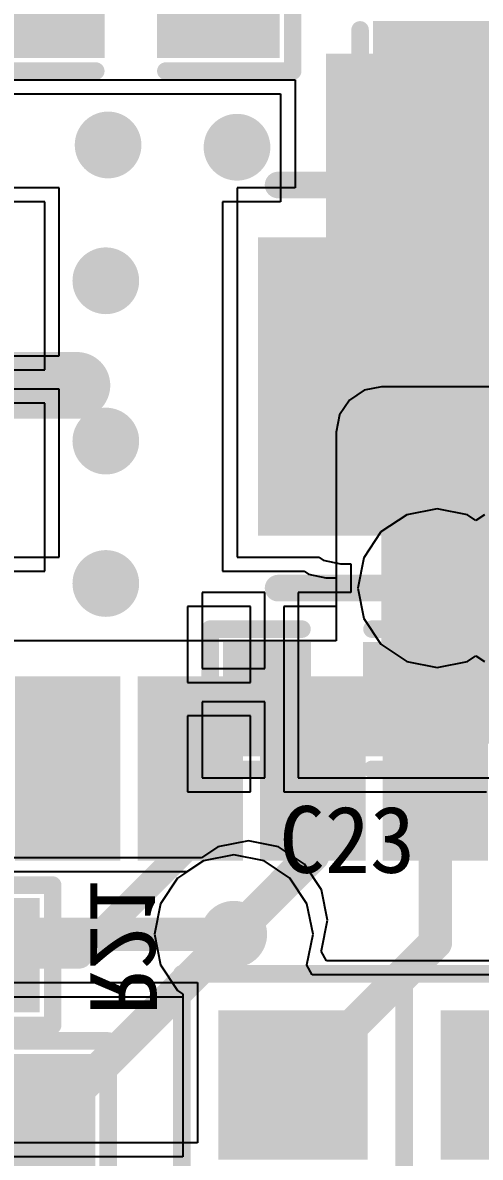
# Model space of a CAD drawing. Header units: millimetres. Extents: x 192 to 285.3, y 128.7 to 184.7.
# Drawn here: x 245.41 to 250.64, y 135.22 to 148.17 of the extents above; entities that cross this region are included whole.
import ezdxf

# ---------------------------------------------------------------- set-up
doc = ezdxf.new("R2010")
doc.units = ezdxf.units.MM
for name, color, linetype in [('BottomLayer', 5, 'Continuous'), ('BottomOverlay', 54, 'Continuous'), ('BottomPaste', 16, 'Continuous'), ('BottomSolder', 6, 'Continuous'), ('ConnectLayer', 7, 'Continuous'), ('MidLayer1', 16, 'Continuous'), ('MidLayer2', 76, 'Continuous'), ('MultiLayer', 9, 'Continuous'), ('PadHoleLayer', 156, 'Continuous'), ('TopLayer', 1, 'Continuous'), ('TopOverlay', 2, 'Continuous'), ('TopPaste', 8, 'Continuous'), ('TopSolder', 216, 'Continuous'), ('ViaHoleLayer', 16, 'Continuous')]:
    doc.layers.add(name, color=color, linetype=linetype)

# ---------------------------------------------------------------- blocks, each defined once
blk = doc.blocks.new('PH_3_2_54__23')
at = {"layer": 'BottomLayer'}
for points in [[(-3.29, -0.75), (-1.79, -0.75), (-3.29, 0.75), (-1.79, 0.75)], [(-0.75, -0.75), (0.75, -0.75), (-0.75, 0.75), (0.75, 0.75)], [(1.79, -0.75), (3.29, -0.75), (1.79, 0.75), (3.29, 0.75)]]:
    blk.add_solid(points, dxfattribs=at)
at = {"layer": 'BottomSolder'}
for points in [[(-3.392, -0.852), (-1.688, -0.852), (-3.392, 0.852), (-1.688, 0.852)], [(-0.852, -0.852), (0.852, -0.852), (-0.852, 0.852), (0.852, 0.852)], [(1.688, -0.852), (3.392, -0.852), (1.688, 0.852), (3.392, 0.852)]]:
    blk.add_solid(points, dxfattribs=at)
at = {"layer": 'MidLayer1'}
for points in [[(-3.29, -0.75), (-1.79, -0.75), (-3.29, 0.75), (-1.79, 0.75)], [(-0.75, -0.75), (0.75, -0.75), (-0.75, 0.75), (0.75, 0.75)], [(1.79, -0.75), (3.29, -0.75), (1.79, 0.75), (3.29, 0.75)]]:
    blk.add_solid(points, dxfattribs=at)
at = {"layer": 'MidLayer2'}
for points in [[(-3.29, -0.75), (-1.79, -0.75), (-3.29, 0.75), (-1.79, 0.75)], [(-0.75, -0.75), (0.75, -0.75), (-0.75, 0.75), (0.75, 0.75)], [(1.79, -0.75), (3.29, -0.75), (1.79, 0.75), (3.29, 0.75)]]:
    blk.add_solid(points, dxfattribs=at)
at = {"layer": 'MultiLayer'}
for points in [[(-3.29, -0.75), (-1.79, -0.75), (-3.29, 0.75), (-1.79, 0.75)], [(-0.75, -0.75), (0.75, -0.75), (-0.75, 0.75), (0.75, 0.75)], [(1.79, -0.75), (3.29, -0.75), (1.79, 0.75), (3.29, 0.75)]]:
    blk.add_solid(points, dxfattribs=at)
at = {"layer": 'PadHoleLayer', "const_width": 0.4}
for points in [[(-2.74, 0, 1), (-2.34, 0, 1)], [(-0.2, 0, 1), (0.2, 0, 1)], [(2.34, 0, 1), (2.74, 0, 1)]]:
    blk.add_lwpolyline(points, format="xyb", close=True, dxfattribs=at)
at = {"layer": 'TopLayer'}
for points in [[(-3.29, -0.75), (-1.79, -0.75), (-3.29, 0.75), (-1.79, 0.75)], [(-0.75, -0.75), (0.75, -0.75), (-0.75, 0.75), (0.75, 0.75)], [(1.79, -0.75), (3.29, -0.75), (1.79, 0.75), (3.29, 0.75)]]:
    blk.add_solid(points, dxfattribs=at)
at = {"layer": 'TopOverlay', "const_width": 0.2}
for points in [[(-3.81, -1.27), (-3.81, 1.27)], [(-3.81, 1.27), (3.81, 1.27)], [(-1.27, -1.27), (-1.27, 1.27)], [(3.81, -1.27), (3.81, 1.27)], [(-3.81, -1.27), (3.81, -1.27)]]:
    blk.add_lwpolyline(points, dxfattribs=at)
at = {"layer": 'TopOverlay', "const_width": 0.1}
for points in [[(-3.86, 1.27, 1), (-3.76, 1.27, 1)], [(-3.86, 1.27, 1), (-3.76, 1.27, 1)], [(-1.32, 1.27, 1), (-1.22, 1.27, 1)], [(3.76, 1.27, 1), (3.86, 1.27, 1)], [(3.76, 1.27, 1), (3.86, 1.27, 1)], [(-3.86, -1.27, 1), (-3.76, -1.27, 1)], [(-3.86, -1.27, 1), (-3.76, -1.27, 1)], [(-1.32, -1.27, 1), (-1.22, -1.27, 1)], [(3.76, -1.27, 1), (3.86, -1.27, 1)], [(3.76, -1.27, 1), (3.86, -1.27, 1)]]:
    blk.add_lwpolyline(points, format="xyb", close=True, dxfattribs=at)
at = {"layer": 'TopSolder'}
for points in [[(-3.392, -0.852), (-1.688, -0.852), (-3.392, 0.852), (-1.688, 0.852)], [(-0.852, -0.852), (0.852, -0.852), (-0.852, 0.852), (0.852, 0.852)], [(1.688, -0.852), (3.392, -0.852), (1.688, 0.852), (3.392, 0.852)]]:
    blk.add_solid(points, dxfattribs=at)
blk = doc.blocks.new('0805_27')
at = {"layer": 'TopLayer'}
for points in [[(-1.6, -0.8), (-0.4, -0.8), (-1.6, 0.8), (-0.4, 0.8)], [(0.4, -0.8), (1.6, -0.8), (0.4, 0.8), (1.6, 0.8)]]:
    blk.add_solid(points, dxfattribs=at)
at = {"layer": 'TopOverlay', "const_width": 0.2}
for points in [[(-1.85, 1.05), (-1.85, -1.05)], [(-0.4, 1.05), (-1.85, 1.05)], [(1.85, 1.05), (0.4, 1.05)], [(1.85, 1.05), (1.85, -1.05)], [(-0.4, -1.05), (-1.85, -1.05)], [(1.85, -1.05), (0.4, -1.05)]]:
    blk.add_lwpolyline(points, dxfattribs=at)
at = {"layer": 'TopOverlay', "const_width": 0.1}
for points in [[(-1.9, 1.05, 1), (-1.8, 1.05, 1)], [(-1.9, 1.05, 1), (-1.8, 1.05, 1)], [(-0.45, 1.05, 1), (-0.35, 1.05, 1)], [(0.35, 1.05, 1), (0.45, 1.05, 1)], [(1.8, 1.05, 1), (1.9, 1.05, 1)], [(1.8, 1.05, 1), (1.9, 1.05, 1)], [(-1.9, -1.05, 1), (-1.8, -1.05, 1)], [(-1.9, -1.05, 1), (-1.8, -1.05, 1)], [(-0.45, -1.05, 1), (-0.35, -1.05, 1)], [(0.35, -1.05, 1), (0.45, -1.05, 1)], [(1.8, -1.05, 1), (1.9, -1.05, 1)], [(1.8, -1.05, 1), (1.9, -1.05, 1)]]:
    blk.add_lwpolyline(points, format="xyb", close=True, dxfattribs=at)
at = {"layer": 'TopPaste'}
for points in [[(-1.6, -0.8), (-0.4, -0.8), (-1.6, 0.8), (-0.4, 0.8)], [(0.4, -0.8), (1.6, -0.8), (0.4, 0.8), (1.6, 0.8)]]:
    blk.add_solid(points, dxfattribs=at)
at = {"layer": 'TopSolder'}
for points in [[(-1.702, -0.902), (-0.298, -0.902), (-1.702, 0.902), (-0.298, 0.902)], [(0.298, -0.902), (1.702, -0.902), (0.298, 0.902), (1.702, 0.902)]]:
    blk.add_solid(points, dxfattribs=at)
blk = doc.blocks.new('0805_28')
at = {"layer": 'TopLayer'}
for points in [[(-1.6, -0.8), (-0.4, -0.8), (-1.6, 0.8), (-0.4, 0.8)], [(0.4, -0.8), (1.6, -0.8), (0.4, 0.8), (1.6, 0.8)]]:
    blk.add_solid(points, dxfattribs=at)
at = {"layer": 'TopOverlay', "const_width": 0.2}
for points in [[(-1.85, -1.05), (-1.85, 1.05)], [(-0.4, 1.05), (-1.85, 1.05)], [(1.85, 1.05), (0.4, 1.05)], [(1.85, -1.05), (1.85, 1.05)], [(-0.4, -1.05), (-1.85, -1.05)], [(1.85, -1.05), (0.4, -1.05)]]:
    blk.add_lwpolyline(points, dxfattribs=at)
at = {"layer": 'TopOverlay', "const_width": 0.1}
for points in [[(-1.9, 1.05, 1), (-1.8, 1.05, 1)], [(-1.9, 1.05, 1), (-1.8, 1.05, 1)], [(-0.45, 1.05, 1), (-0.35, 1.05, 1)], [(0.35, 1.05, 1), (0.45, 1.05, 1)], [(1.8, 1.05, 1), (1.9, 1.05, 1)], [(1.8, 1.05, 1), (1.9, 1.05, 1)], [(-1.9, -1.05, 1), (-1.8, -1.05, 1)], [(-1.9, -1.05, 1), (-1.8, -1.05, 1)], [(-0.45, -1.05, 1), (-0.35, -1.05, 1)], [(0.35, -1.05, 1), (0.45, -1.05, 1)], [(1.8, -1.05, 1), (1.9, -1.05, 1)], [(1.8, -1.05, 1), (1.9, -1.05, 1)]]:
    blk.add_lwpolyline(points, format="xyb", close=True, dxfattribs=at)
at = {"layer": 'TopPaste'}
for points in [[(-1.6, -0.8), (-0.4, -0.8), (-1.6, 0.8), (-0.4, 0.8)], [(0.4, -0.8), (1.6, -0.8), (0.4, 0.8), (1.6, 0.8)]]:
    blk.add_solid(points, dxfattribs=at)
at = {"layer": 'TopSolder'}
for points in [[(-1.702, -0.902), (-0.298, -0.902), (-1.702, 0.902), (-0.298, 0.902)], [(0.298, -0.902), (1.702, -0.902), (0.298, 0.902), (1.702, 0.902)]]:
    blk.add_solid(points, dxfattribs=at)
blk = doc.blocks.new('G510_Q50_20_B_69')
at = {"layer": 'BottomLayer'}
for points in [[(10.9, 7.95), (9, 7.95), (10.9, 6.95), (9, 6.95)], [(10.9, 6.55), (9, 6.55), (10.9, 5.55), (9, 5.55)], [(10.9, 5.15), (9, 5.15), (10.9, 4.15), (9, 4.15)], [(10.9, 3.75), (9, 3.75), (10.9, 2.75), (9, 2.75)]]:
    blk.add_solid(points, dxfattribs=at)
at = {"layer": 'BottomPaste'}
for points in [[(10.9, 7.95), (9, 7.95), (10.9, 6.95), (9, 6.95)], [(10.9, 6.55), (9, 6.55), (10.9, 5.55), (9, 5.55)], [(10.9, 5.15), (9, 5.15), (10.9, 4.15), (9, 4.15)], [(10.9, 3.75), (9, 3.75), (10.9, 2.75), (9, 2.75)]]:
    blk.add_solid(points, dxfattribs=at)
at = {"layer": 'BottomSolder'}
for points in [[(11.002, 8.052), (8.898, 8.052), (11.002, 6.848), (8.898, 6.848)], [(11.002, 6.652), (8.898, 6.652), (11.002, 5.448), (8.898, 5.448)], [(11.002, 5.252), (8.898, 5.252), (11.002, 4.048), (8.898, 4.048)], [(11.002, 3.852), (8.898, 3.852), (11.002, 2.648), (8.898, 2.648)]]:
    blk.add_solid(points, dxfattribs=at)
blk = doc.blocks.new('0603_B_75')
at = {"layer": 'BottomLayer'}
for points in [[(-1.2, -0.55), (-0.4, -0.55), (-1.2, 0.55), (-0.4, 0.55)], [(0.4, -0.55), (1.2, -0.55), (0.4, 0.55), (1.2, 0.55)]]:
    blk.add_solid(points, dxfattribs=at)
at = {"layer": 'BottomOverlay', "const_width": 0.2}
for points in [[(-0.4, 0.8), (-1.45, 0.8)], [(-1.45, 0.8), (-1.45, -0.8)], [(1.45, 0.8), (0.4, 0.8)], [(1.45, 0.8), (1.45, -0.8)], [(-0.4, -0.8), (-1.45, -0.8)], [(1.45, -0.8), (0.4, -0.8)]]:
    blk.add_lwpolyline(points, dxfattribs=at)
at = {"layer": 'BottomOverlay', "const_width": 0.1}
for points in [[(-1.5, 0.8, 1), (-1.4, 0.8, 1)], [(-1.5, 0.8, 1), (-1.4, 0.8, 1)], [(-0.45, 0.8, 1), (-0.35, 0.8, 1)], [(0.35, 0.8, 1), (0.45, 0.8, 1)], [(1.4, 0.8, 1), (1.5, 0.8, 1)], [(1.4, 0.8, 1), (1.5, 0.8, 1)], [(-1.5, -0.8, 1), (-1.4, -0.8, 1)], [(-1.5, -0.8, 1), (-1.4, -0.8, 1)], [(-0.45, -0.8, 1), (-0.35, -0.8, 1)], [(0.35, -0.8, 1), (0.45, -0.8, 1)], [(1.4, -0.8, 1), (1.5, -0.8, 1)], [(1.4, -0.8, 1), (1.5, -0.8, 1)]]:
    blk.add_lwpolyline(points, format="xyb", close=True, dxfattribs=at)
at = {"layer": 'BottomPaste'}
for points in [[(-1.2, -0.55), (-0.4, -0.55), (-1.2, 0.55), (-0.4, 0.55)], [(0.4, -0.55), (1.2, -0.55), (0.4, 0.55), (1.2, 0.55)]]:
    blk.add_solid(points, dxfattribs=at)
at = {"layer": 'BottomSolder'}
for points in [[(-1.302, -0.652), (-0.298, -0.652), (-1.302, 0.652), (-0.298, 0.652)], [(0.298, -0.652), (1.302, -0.652), (0.298, 0.652), (1.302, 0.652)]]:
    blk.add_solid(points, dxfattribs=at)
blk = doc.blocks.new('0603_78')
at = {"layer": 'TopLayer'}
for points in [[(-1.2, -0.55), (-0.4, -0.55), (-1.2, 0.55), (-0.4, 0.55)], [(0.4, -0.55), (1.2, -0.55), (0.4, 0.55), (1.2, 0.55)]]:
    blk.add_solid(points, dxfattribs=at)
at = {"layer": 'TopOverlay', "const_width": 0.2}
for points in [[(-0.4, 0.8), (-1.45, 0.8)], [(-1.45, 0.8), (-1.45, -0.8)], [(1.45, 0.8), (0.4, 0.8)], [(1.45, 0.8), (1.45, -0.8)], [(-0.4, -0.8), (-1.45, -0.8)], [(1.45, -0.8), (0.4, -0.8)]]:
    blk.add_lwpolyline(points, dxfattribs=at)
at = {"layer": 'TopOverlay', "const_width": 0.1}
for points in [[(-1.5, 0.8, 1), (-1.4, 0.8, 1)], [(-1.5, 0.8, 1), (-1.4, 0.8, 1)], [(-0.45, 0.8, 1), (-0.35, 0.8, 1)], [(0.35, 0.8, 1), (0.45, 0.8, 1)], [(1.4, 0.8, 1), (1.5, 0.8, 1)], [(1.4, 0.8, 1), (1.5, 0.8, 1)], [(-1.5, -0.8, 1), (-1.4, -0.8, 1)], [(-1.5, -0.8, 1), (-1.4, -0.8, 1)], [(-0.45, -0.8, 1), (-0.35, -0.8, 1)], [(0.35, -0.8, 1), (0.45, -0.8, 1)], [(1.4, -0.8, 1), (1.5, -0.8, 1)], [(1.4, -0.8, 1), (1.5, -0.8, 1)]]:
    blk.add_lwpolyline(points, format="xyb", close=True, dxfattribs=at)
at = {"layer": 'TopPaste'}
for points in [[(-1.2, -0.55), (-0.4, -0.55), (-1.2, 0.55), (-0.4, 0.55)], [(0.4, -0.55), (1.2, -0.55), (0.4, 0.55), (1.2, 0.55)]]:
    blk.add_solid(points, dxfattribs=at)
at = {"layer": 'TopSolder'}
for points in [[(-1.302, -0.652), (-0.298, -0.652), (-1.302, 0.652), (-0.298, 0.652)], [(0.298, -0.652), (1.302, -0.652), (0.298, 0.652), (1.302, 0.652)]]:
    blk.add_solid(points, dxfattribs=at)
blk = doc.blocks.new('7343_124')
at = {"layer": 'TopLayer'}
for points in [[(1.524, 1.6), (-1.524, 1.6), (1.524, -1.6), (-1.524, -1.6)], [(7.62, 1.6), (4.572, 1.6), (7.62, -1.6), (4.572, -1.6)]]:
    blk.add_solid(points, dxfattribs=at)
at = {"layer": 'TopOverlay', "const_width": 0.305}
for points in [[(-1.651, 2.3), (-2.159, 1.792)], [(1.397, 2.3), (-1.651, 2.3)], [(8.128, 2.3), (4.699, 2.3)], [(8.128, 2.3), (8.128, -2.3)], [(-2.159, 1.792), (-2.159, -1.792)], [(-1.651, -2.3), (-2.159, -1.792)], [(1.397, -2.3), (-1.651, -2.3)], [(8.128, -2.3), (4.699, -2.3)]]:
    blk.add_lwpolyline(points, dxfattribs=at)
at = {"layer": 'TopOverlay', "const_width": 0.152}
for points in [[(-1.727, 2.3, 1), (-1.575, 2.3, 1)], [(-1.727, 2.3, 1), (-1.575, 2.3, 1)], [(1.321, 2.3, 1), (1.473, 2.3, 1)], [(4.623, 2.3, 1), (4.775, 2.3, 1)], [(8.052, 2.3, 1), (8.204, 2.3, 1)], [(8.052, 2.3, 1), (8.204, 2.3, 1)], [(-2.235, 1.792, 1), (-2.083, 1.792, 1)], [(-2.235, 1.792, 1), (-2.083, 1.792, 1)], [(-2.235, -1.792, 1), (-2.083, -1.792, 1)], [(-2.235, -1.792, 1), (-2.083, -1.792, 1)], [(-1.727, -2.3, 1), (-1.575, -2.3, 1)], [(-1.727, -2.3, 1), (-1.575, -2.3, 1)], [(1.321, -2.3, 1), (1.473, -2.3, 1)], [(4.623, -2.3, 1), (4.775, -2.3, 1)], [(8.052, -2.3, 1), (8.204, -2.3, 1)], [(8.052, -2.3, 1), (8.204, -2.3, 1)]]:
    blk.add_lwpolyline(points, format="xyb", close=True, dxfattribs=at)
at = {"layer": 'TopPaste'}
for points in [[(1.524, 1.6), (-1.524, 1.6), (1.524, -1.6), (-1.524, -1.6)], [(7.62, 1.6), (4.572, 1.6), (7.62, -1.6), (4.572, -1.6)]]:
    blk.add_solid(points, dxfattribs=at)
at = {"layer": 'TopSolder'}
for points in [[(1.626, 1.702), (-1.626, 1.702), (1.626, -1.702), (-1.626, -1.702)], [(7.722, 1.702), (4.47, 1.702), (7.722, -1.702), (4.47, -1.702)]]:
    blk.add_solid(points, dxfattribs=at)
blk = doc.blocks.new('0603_B_127')
at = {"layer": 'BottomLayer'}
for points in [[(-1.2, -0.55), (-0.4, -0.55), (-1.2, 0.55), (-0.4, 0.55)], [(0.4, -0.55), (1.2, -0.55), (0.4, 0.55), (1.2, 0.55)]]:
    blk.add_solid(points, dxfattribs=at)
at = {"layer": 'BottomOverlay', "const_width": 0.2}
for points in [[(-1.45, 0.8), (-1.45, -0.8)], [(-0.4, 0.8), (-1.45, 0.8)], [(1.45, 0.8), (0.4, 0.8)], [(1.45, 0.8), (1.45, -0.8)], [(-0.4, -0.8), (-1.45, -0.8)], [(1.45, -0.8), (0.4, -0.8)]]:
    blk.add_lwpolyline(points, dxfattribs=at)
at = {"layer": 'BottomOverlay', "const_width": 0.1}
for points in [[(-1.5, 0.8, 1), (-1.4, 0.8, 1)], [(-1.5, 0.8, 1), (-1.4, 0.8, 1)], [(-0.45, 0.8, 1), (-0.35, 0.8, 1)], [(0.35, 0.8, 1), (0.45, 0.8, 1)], [(1.4, 0.8, 1), (1.5, 0.8, 1)], [(1.4, 0.8, 1), (1.5, 0.8, 1)], [(-1.5, -0.8, 1), (-1.4, -0.8, 1)], [(-1.5, -0.8, 1), (-1.4, -0.8, 1)], [(-0.45, -0.8, 1), (-0.35, -0.8, 1)], [(0.35, -0.8, 1), (0.45, -0.8, 1)], [(1.4, -0.8, 1), (1.5, -0.8, 1)], [(1.4, -0.8, 1), (1.5, -0.8, 1)]]:
    blk.add_lwpolyline(points, format="xyb", close=True, dxfattribs=at)
at = {"layer": 'BottomPaste'}
for points in [[(-1.2, -0.55), (-0.4, -0.55), (-1.2, 0.55), (-0.4, 0.55)], [(0.4, -0.55), (1.2, -0.55), (0.4, 0.55), (1.2, 0.55)]]:
    blk.add_solid(points, dxfattribs=at)
at = {"layer": 'BottomSolder'}
for points in [[(-1.302, -0.652), (-0.298, -0.652), (-1.302, 0.652), (-0.298, 0.652)], [(0.298, -0.652), (1.302, -0.652), (0.298, 0.652), (1.302, 0.652)]]:
    blk.add_solid(points, dxfattribs=at)

msp = doc.modelspace()

# ---------------------------------------------------------------- linework, layer by layer
at = {"layer": 'BottomLayer'}
for p, q in [((249.507, 144.011), (249.309, 143.972)), ((251.845, 144.011), (249.507, 144.011)), ((249.141, 143.859), (249.029, 143.691)), ((249.309, 143.972), (249.141, 143.859)), ((249.029, 143.691), (248.989, 143.493)), ((248.989, 143.493), (248.989, 141.111)), ((248.989, 141.111), (243.515, 141.111))]:
    msp.add_line(p, q, dxfattribs=at)
for points, const_width in [([(246.193, 146.77, 1), (246.574, 146.77, 1)], 0.381), ([(247.666, 146.744, 1), (248.047, 146.744, 1)], 0.381), ([(246.167, 145.22, 1), (246.548, 145.22, 1)], 0.381), ([(246.167, 143.391, 1), (246.548, 143.391, 1)], 0.381), ([(246.167, 141.766, 1), (246.548, 141.766, 1)], 0.381), ([(249.952, 141.713, 1), (250.333, 141.713, 1)], 0.381), ([(248.628, 139.653, 1), (248.819, 139.653, 1)], 0.191), ([(250.028, 139.653, 1), (250.219, 139.653, 1)], 0.191), ([(247.247, 139.653, 1), (247.4, 139.653, 1)], 0.152), ([(247.247, 138.794, 1), (247.4, 138.794, 1)], 0.152), ([(247.247, 138.794, 1), (247.4, 138.794, 1)], 0.152), ([(248.628, 138.667, 1), (248.819, 138.667, 1)], 0.191), ([(248.628, 138.667, 1), (248.819, 138.667, 1)], 0.191), ([(247.629, 137.763, 1), (248.01, 137.763, 1)], 0.381), ([(247.724, 137.763, 1), (247.914, 137.763, 1)], 0.191), ([(247.724, 137.763, 1), (247.914, 137.763, 1)], 0.191), ([(250.028, 137.668, 1), (250.219, 137.668, 1)], 0.191), ([(250.028, 137.668, 1), (250.219, 137.668, 1)], 0.191), ([(245.977, 137.524, 1), (246.13, 137.524, 1)], 0.152), ([(245.977, 137.524, 1), (246.13, 137.524, 1)], 0.152), ([(248.402, 136.042, 1), (248.593, 136.042, 1)], 0.191), ([(245.64, 135.746, 1), (245.831, 135.746, 1)], 0.191), ([(245.707, 135.746, 1), (245.898, 135.746, 1)], 0.191), ([(245.707, 135.746, 1), (245.898, 135.746, 1)], 0.191)]:
    msp.add_lwpolyline(points, format="xyb", close=True, dxfattribs=dict(at, const_width=const_width))
for points, const_width in [([(248.723, 138.667), (248.723, 139.653)], 0.381), ([(250.123, 137.668), (250.123, 139.653)], 0.381), ([(247.323, 138.794), (247.323, 139.653)], 0.305), ([(246.053, 137.524), (247.323, 138.794)], 0.305), ([(247.819, 137.763), (248.723, 138.667)], 0.381), ([(245.802, 135.746), (247.819, 137.763)], 0.381), ([(248.497, 136.042), (250.123, 137.668)], 0.381), ([(245.1, 137.524), (246.053, 137.524)], 0.305), ([(245.735, 135.746), (245.802, 135.746)], 0.381)]:
    msp.add_lwpolyline(points, dxfattribs=dict(at, const_width=const_width))
for points in [[(249.507, 141.08), (252.301, 141.08), (249.507, 143.493), (252.301, 143.493)], [(250.015, 142.477), (254.587, 142.477), (250.015, 143.493), (254.587, 143.493)], [(250.015, 141.08), (254.587, 141.08), (250.015, 142.096), (254.587, 142.096)]]:
    msp.add_solid(points, dxfattribs=at)
at = {"layer": 'ConnectLayer'}
for p, q in [((244.702, 147.515), (248.521, 147.515)), ((248.521, 147.515), (248.521, 146.281)), ((245.826, 146.281), (243.984, 146.281)), ((245.826, 144.364), (245.826, 146.281)), ((248.521, 146.281), (247.858, 146.281)), ((247.858, 146.281), (247.858, 142.065)), ((243.984, 144.364), (245.826, 144.364)), ((245.826, 143.983), (243.984, 143.983)), ((245.826, 142.065), (245.826, 143.983)), ((249.507, 144.011), (249.309, 143.972)), ((251.845, 144.011), (249.507, 144.011)), ((249.141, 143.859), (249.029, 143.691)), ((249.309, 143.972), (249.141, 143.859)), ((249.029, 143.691), (248.989, 143.493)), ((248.989, 143.493), (248.989, 141.111)), ((250.142, 142.619), (249.796, 142.55)), ((250.489, 142.55), (250.142, 142.619)), ((249.796, 142.55), (249.501, 142.354)), ((250.587, 142.485), (250.489, 142.55)), ((250.685, 142.55), (250.587, 142.485)), ((249.501, 142.354), (249.305, 142.06)), ((243.984, 142.065), (245.826, 142.065)), ((247.858, 142.065), (248.791, 142.065)), ((248.791, 142.065), (248.841, 142.032)), ((249.305, 142.06), (249.236, 141.713)), ((248.841, 142.032), (249.039, 141.992)), ((249.039, 141.992), (249.156, 141.992)), ((249.156, 141.992), (249.156, 141.663)), ((248.175, 141.663), (247.458, 141.663)), ((247.458, 141.663), (247.458, 140.796)), ((248.175, 140.796), (248.175, 141.663)), ((249.156, 141.663), (248.556, 141.663)), ((248.556, 141.663), (248.556, 140.605)), ((249.236, 141.713), (249.305, 141.366)), ((249.305, 141.366), (249.501, 141.072)), ((248.989, 141.111), (243.515, 141.111)), ((249.501, 141.072), (249.796, 140.876)), ((249.796, 140.876), (250.142, 140.807)), ((250.142, 140.807), (250.489, 140.876)), ((250.489, 140.876), (250.587, 140.941)), ((250.587, 140.941), (250.685, 140.876)), ((247.458, 140.796), (248.175, 140.796)), ((248.556, 140.605), (248.556, 139.547)), ((248.175, 140.415), (247.458, 140.415)), ((247.458, 140.415), (247.458, 139.547)), ((248.175, 139.547), (248.175, 140.415)), ((247.458, 139.547), (248.175, 139.547)), ((248.556, 139.547), (250.874, 139.547)), ((247.986, 138.829), (247.639, 138.76)), ((248.332, 138.76), (247.986, 138.829)), ((247.639, 138.76), (247.451, 138.635)), ((247.819, 138.669), (247.472, 138.6)), ((248.166, 138.6), (247.819, 138.669)), ((248.626, 138.564), (248.332, 138.76)), ((247.451, 138.635), (245.031, 138.635)), ((247.472, 138.6), (247.178, 138.404)), ((248.46, 138.404), (248.166, 138.6)), ((248.823, 138.27), (248.626, 138.564)), ((247.178, 138.404), (246.982, 138.109)), ((248.656, 138.109), (248.46, 138.404)), ((248.892, 137.923), (248.823, 138.27)), ((246.982, 138.109), (246.913, 137.763)), ((248.725, 137.763), (248.656, 138.109)), ((248.823, 137.576), (248.892, 137.923)), ((246.913, 137.763), (246.982, 137.416)), ((248.656, 137.416), (248.725, 137.763)), ((248.82, 137.572), (248.823, 137.576)), ((248.88, 137.46), (248.82, 137.572)), ((246.982, 137.416), (247.178, 137.122)), ((248.654, 137.412), (248.656, 137.416)), ((248.714, 137.3), (248.654, 137.412)), ((249.922, 137.46), (248.88, 137.46)), ((249.946, 137.46), (249.922, 137.46)), ((249.922, 137.46), (249.922, 137.46)), ((252.462, 137.46), (249.946, 137.46)), ((249.946, 137.46), (249.946, 137.46)), ((249.946, 137.46), (249.946, 137.46)), ((249.946, 137.46), (249.946, 137.46)), ((249.755, 137.3), (248.714, 137.3)), ((249.779, 137.3), (249.755, 137.3)), ((249.755, 137.3), (249.755, 137.3)), ((252.295, 137.3), (249.779, 137.3)), ((249.779, 137.3), (249.779, 137.3)), ((249.779, 137.3), (249.779, 137.3)), ((249.779, 137.3), (249.779, 137.3)), ((244.736, 137.211), (247.406, 137.211)), ((247.178, 137.122), (247.239, 137.081)), ((247.406, 137.211), (247.406, 135.383)), ((247.239, 137.081), (247.239, 135.223)), ((247.406, 135.383), (237.63, 135.383)), ((247.239, 135.223), (237.463, 135.223))]:
    msp.add_line(p, q, dxfattribs=at)
at = {"layer": 'MidLayer1'}
for p, q in [((250.142, 142.619), (249.796, 142.55)), ((250.489, 142.55), (250.142, 142.619)), ((249.796, 142.55), (249.501, 142.354)), ((250.587, 142.485), (250.489, 142.55)), ((250.685, 142.55), (250.587, 142.485)), ((249.501, 142.354), (249.305, 142.06)), ((249.305, 142.06), (249.236, 141.713)), ((249.236, 141.713), (249.305, 141.366)), ((249.305, 141.366), (249.501, 141.072)), ((249.501, 141.072), (249.796, 140.876)), ((249.796, 140.876), (250.142, 140.807)), ((250.142, 140.807), (250.489, 140.876)), ((250.489, 140.876), (250.587, 140.941)), ((250.587, 140.941), (250.685, 140.876)), ((247.819, 138.669), (247.472, 138.6)), ((248.166, 138.6), (247.819, 138.669)), ((247.472, 138.6), (247.178, 138.404)), ((248.46, 138.404), (248.166, 138.6)), ((247.178, 138.404), (246.982, 138.109)), ((248.656, 138.109), (248.46, 138.404)), ((246.982, 138.109), (246.913, 137.763)), ((248.725, 137.763), (248.656, 138.109)), ((246.913, 137.763), (246.982, 137.416)), ((248.656, 137.416), (248.725, 137.763)), ((246.982, 137.416), (247.178, 137.122)), ((248.654, 137.412), (248.656, 137.416)), ((248.714, 137.3), (248.654, 137.412)), ((249.755, 137.3), (248.714, 137.3)), ((249.779, 137.3), (249.755, 137.3)), ((249.755, 137.3), (249.755, 137.3)), ((252.295, 137.3), (249.779, 137.3)), ((249.779, 137.3), (249.779, 137.3)), ((249.779, 137.3), (249.779, 137.3)), ((249.779, 137.3), (249.779, 137.3)), ((247.178, 137.122), (247.239, 137.081)), ((247.239, 137.081), (247.239, 135.223)), ((247.239, 135.223), (237.463, 135.223))]:
    msp.add_line(p, q, dxfattribs=at)
at = {"layer": 'MidLayer1', "const_width": 0.381}
for points in [[(246.193, 146.77, 1), (246.574, 146.77, 1)], [(247.666, 146.744, 1), (248.047, 146.744, 1)], [(246.167, 145.22, 1), (246.548, 145.22, 1)], [(246.167, 143.391, 1), (246.548, 143.391, 1)], [(246.167, 141.766, 1), (246.548, 141.766, 1)], [(249.952, 141.713, 1), (250.333, 141.713, 1)], [(247.629, 137.763, 1), (248.01, 137.763, 1)]]:
    msp.add_lwpolyline(points, format="xyb", close=True, dxfattribs=at)
at = {"layer": 'MidLayer2'}
for p, q in [((250.142, 142.619), (249.796, 142.55)), ((250.489, 142.55), (250.142, 142.619)), ((249.796, 142.55), (249.501, 142.354)), ((250.587, 142.485), (250.489, 142.55)), ((250.685, 142.55), (250.587, 142.485)), ((249.501, 142.354), (249.305, 142.06)), ((249.305, 142.06), (249.236, 141.713)), ((249.236, 141.713), (249.305, 141.366)), ((249.305, 141.366), (249.501, 141.072)), ((249.501, 141.072), (249.796, 140.876)), ((249.796, 140.876), (250.142, 140.807)), ((250.142, 140.807), (250.489, 140.876)), ((250.489, 140.876), (250.587, 140.941)), ((250.587, 140.941), (250.685, 140.876)), ((247.819, 138.669), (247.472, 138.6)), ((248.166, 138.6), (247.819, 138.669)), ((247.472, 138.6), (247.178, 138.404)), ((248.46, 138.404), (248.166, 138.6)), ((247.178, 138.404), (246.982, 138.109)), ((248.656, 138.109), (248.46, 138.404)), ((246.982, 138.109), (246.913, 137.763)), ((248.725, 137.763), (248.656, 138.109)), ((246.913, 137.763), (246.982, 137.416)), ((248.656, 137.416), (248.725, 137.763)), ((246.982, 137.416), (247.178, 137.122)), ((248.654, 137.412), (248.656, 137.416)), ((248.714, 137.3), (248.654, 137.412)), ((249.755, 137.3), (248.714, 137.3)), ((249.779, 137.3), (249.755, 137.3)), ((249.755, 137.3), (249.755, 137.3)), ((252.295, 137.3), (249.779, 137.3)), ((249.779, 137.3), (249.779, 137.3)), ((249.779, 137.3), (249.779, 137.3)), ((249.779, 137.3), (249.779, 137.3)), ((247.178, 137.122), (247.239, 137.081)), ((247.239, 137.081), (247.239, 135.223)), ((247.239, 135.223), (237.463, 135.223))]:
    msp.add_line(p, q, dxfattribs=at)
at = {"layer": 'MidLayer2', "const_width": 0.381}
for points in [[(246.193, 146.77, 1), (246.574, 146.77, 1)], [(247.666, 146.744, 1), (248.047, 146.744, 1)], [(246.167, 145.22, 1), (246.548, 145.22, 1)], [(246.167, 143.391, 1), (246.548, 143.391, 1)], [(246.167, 141.766, 1), (246.548, 141.766, 1)], [(249.952, 141.713, 1), (250.333, 141.713, 1)], [(247.629, 137.763, 1), (248.01, 137.763, 1)]]:
    msp.add_lwpolyline(points, format="xyb", close=True, dxfattribs=at)
at = {"layer": 'MultiLayer', "const_width": 0.381}
for points in [[(246.193, 146.77, 1), (246.574, 146.77, 1)], [(247.666, 146.744, 1), (248.047, 146.744, 1)], [(246.167, 145.22, 1), (246.548, 145.22, 1)], [(246.167, 143.391, 1), (246.548, 143.391, 1)], [(246.167, 141.766, 1), (246.548, 141.766, 1)], [(249.952, 141.713, 1), (250.333, 141.713, 1)], [(247.629, 137.763, 1), (248.01, 137.763, 1)]]:
    msp.add_lwpolyline(points, format="xyb", close=True, dxfattribs=at)
at = {"layer": 'TopLayer'}
for p, q in [((244.535, 147.355), (248.354, 147.355)), ((248.354, 147.355), (248.354, 146.121)), ((245.659, 146.121), (243.818, 146.121)), ((245.659, 144.204), (245.659, 146.121)), ((248.354, 146.121), (247.691, 146.121)), ((247.691, 146.121), (247.691, 141.905)), ((243.818, 144.204), (245.659, 144.204)), ((245.659, 143.823), (243.818, 143.823)), ((245.659, 141.905), (245.659, 143.823)), ((243.818, 141.905), (245.659, 141.905)), ((247.691, 141.905), (248.624, 141.905)), ((248.624, 141.905), (248.674, 141.871)), ((248.674, 141.871), (248.872, 141.832)), ((248.872, 141.832), (248.989, 141.832)), ((248.989, 141.832), (248.989, 141.503)), ((248.009, 141.503), (247.291, 141.503)), ((247.291, 141.503), (247.291, 140.635)), ((248.009, 140.635), (248.009, 141.503)), ((248.989, 141.503), (248.39, 141.503)), ((248.39, 141.503), (248.39, 140.445)), ((247.291, 140.635), (248.009, 140.635)), ((248.39, 140.445), (248.39, 139.387)), ((248.009, 140.254), (247.291, 140.254)), ((247.291, 140.254), (247.291, 139.387)), ((248.009, 139.387), (248.009, 140.254)), ((247.291, 139.387), (248.009, 139.387)), ((248.39, 139.387), (250.707, 139.387)), ((247.819, 138.669), (247.472, 138.6)), ((248.166, 138.6), (247.819, 138.669)), ((247.472, 138.6), (247.285, 138.475)), ((248.46, 138.404), (248.166, 138.6)), ((247.285, 138.475), (244.865, 138.475)), ((248.656, 138.109), (248.46, 138.404)), ((248.725, 137.763), (248.656, 138.109)), ((248.656, 137.416), (248.725, 137.763)), ((248.654, 137.412), (248.656, 137.416)), ((248.714, 137.3), (248.654, 137.412)), ((249.755, 137.3), (248.714, 137.3)), ((249.779, 137.3), (249.755, 137.3)), ((249.755, 137.3), (249.755, 137.3)), ((252.295, 137.3), (249.779, 137.3)), ((249.779, 137.3), (249.779, 137.3)), ((249.779, 137.3), (249.779, 137.3)), ((249.779, 137.3), (249.779, 137.3)), ((244.57, 137.05), (247.239, 137.05)), ((247.239, 137.05), (247.239, 135.223)), ((247.239, 135.223), (237.463, 135.223))]:
    msp.add_line(p, q, dxfattribs=at)
for points, const_width in [([(246.193, 146.77, 1), (246.574, 146.77, 1)], 0.381), ([(247.666, 146.744, 1), (248.047, 146.744, 1)], 0.381), ([(246.167, 145.22, 1), (246.548, 145.22, 1)], 0.381), ([(245.837, 144.026, 1), (246.218, 144.026, 1)], 0.381), ([(246.167, 143.391, 1), (246.548, 143.391, 1)], 0.381), ([(246.167, 141.766, 1), (246.548, 141.766, 1)], 0.381), ([(249.952, 141.713, 1), (250.333, 141.713, 1)], 0.381), ([(250.238, 140.833, 1), (250.388, 140.833, 1)], 0.15), ([(250.508, 140.563, 1), (250.658, 140.563, 1)], 0.15), ([(247.629, 137.763, 1), (248.01, 137.763, 1)], 0.381), ([(247.724, 137.763, 1), (247.914, 137.763, 1)], 0.191)]:
    msp.add_lwpolyline(points, format="xyb", close=True, dxfattribs=dict(at, const_width=const_width))
for points, const_width in [([(243.641, 144.026), (246.028, 144.026)], 0.762), ([(250.313, 140.833), (250.583, 140.563)], 0.3), ([(244.57, 137.763), (247.819, 137.763)], 0.381)]:
    msp.add_lwpolyline(points, dxfattribs=dict(at, const_width=const_width))
for points in [[(248.872, 142.35), (251.158, 142.35), (248.872, 147.811), (251.158, 147.811)], [(249.507, 139.937), (252.428, 139.937), (249.507, 143.493), (252.428, 143.493)]]:
    msp.add_solid(points, dxfattribs=at)
at = {"layer": 'ViaHoleLayer', "const_width": 0.191}
for points in [[(246.288, 146.77, 1), (246.478, 146.77, 1)], [(247.761, 146.744, 1), (247.952, 146.744, 1)], [(246.263, 145.22, 1), (246.453, 145.22, 1)], [(246.263, 143.391, 1), (246.453, 143.391, 1)], [(246.263, 141.766, 1), (246.453, 141.766, 1)], [(250.047, 141.713, 1), (250.238, 141.713, 1)], [(247.724, 137.763, 1), (247.914, 137.763, 1)]]:
    msp.add_lwpolyline(points, format="xyb", close=True, dxfattribs=at)

# ---------------------------------------------------------------- block references
for name, p, rotation in [('G510_Q50_20_B_69', (242.673, 149.603), 270), ('0805_28', (250.313, 148.483), 270), ('0805_27', (246.643, 148.663), 180), ('7343_124', (249.723, 144.013), 180), ('0603_78', (248.999, 140.445), 180), ('0603_B_127', (244.3, 137.524), 180), ('PH_3_2_54__23', (251.037, 136.042), 360), ('0603_B_75', (244.935, 135.746), 180)]:
    msp.add_blockref(name, p, dxfattribs=dict(rotation=rotation))

# ---------------------------------------------------------------- texts
at = {"layer": 'BottomOverlay', "text_generation_flag": 2}
msp.add_text('R21', height=0.762, rotation=270, dxfattribs=at).set_placement((246.18, 136.838))
at = {"layer": 'TopOverlay'}
msp.add_text('C23', height=0.762, dxfattribs=at).set_placement((248.339, 138.464))

doc.saveas('drawing.dxf')
